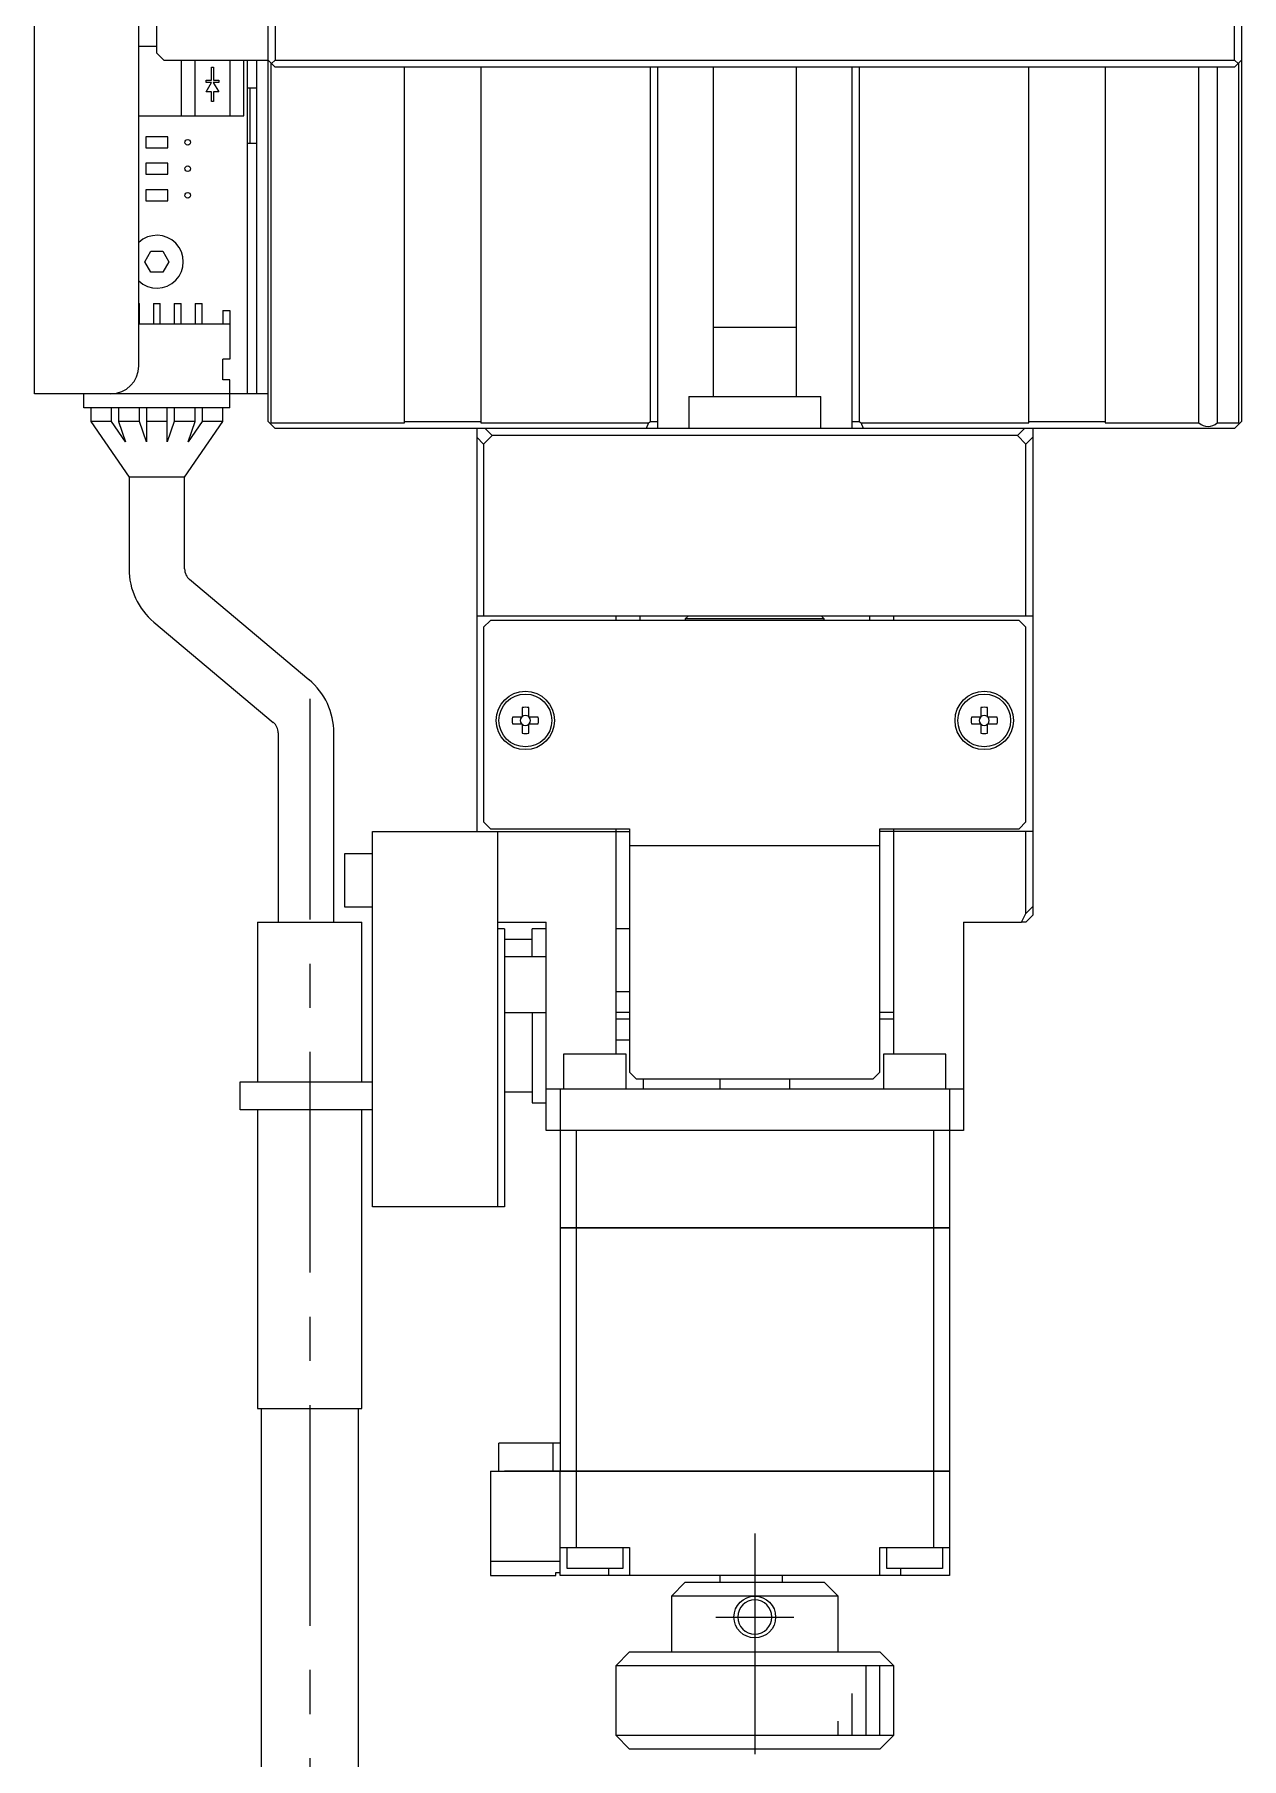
# Model space of a CAD drawing. Extents: x 0 to 893, y -8 to 500.
# Drawn here: x 288.2 to 375, y 162 to 286 of the extents above; entities that cross this region are included whole.
import ezdxf

# ---------------------------------------------------------------- set-up
doc = ezdxf.new("R2010")
doc.units = 0
doc.header["$LTSCALE"] = 0.5
doc.linetypes.add('CENTER', pattern=[50.8, 31.75, -6.35, 6.35, -6.35])
for name, color, linetype in [('MSM_CENTER', 1, 'CENTER'), ('MSM_CONTINUOUS', 7, 'CONTINUOUS'), ('MSM_NARROW', 5, 'CONTINUOUS')]:
    doc.layers.add(name, color=color, linetype=linetype)

msp = doc.modelspace()

# ---------------------------------------------------------------- linework, layer by layer
at = {"layer": 'MSM_CENTER'}
for p, q in [((307.97, 238.25), (307.97, 92.65)), ((339.97, 178.2), (339.97, 160.2)), ((337.17, 172.2), (342.77, 172.2))]:
    msp.add_line(p, q, dxfattribs=at)
at = {"layer": 'MSM_CONTINUOUS'}
for p, q in [((288.17, 260.2), (288.17, 393.2)), ((304.97, 258.2), (304.97, 393.2)), ((305.47, 393.2), (305.47, 284.2)), ((374.47, 284.2), (374.47, 393.2)), ((374.97, 393.2), (374.97, 258.2)), ((296.97, 284.7), (296.97, 392.7)), ((295.67, 262.2), (295.67, 297.3)), ((295.67, 285.2), (296.97, 285.2)), ((296.97, 284.7), (297.47, 284.2)), ((297.47, 284.2), (304.97, 284.2)), ((298.72, 284.2), (298.72, 280.2)), ((299.72, 280.2), (299.72, 284.2)), ((302.22, 284.2), (302.22, 280.2)), ((303.22, 280.2), (303.22, 284.2)), ((303.47, 284.2), (303.47, 260.2)), ((304.17, 260.2), (304.17, 284.2)), ((305.47, 283.7), (304.97, 284.2)), ((305.22, 283.95), (305.47, 284.2)), ((305.47, 284.2), (374.47, 284.2)), ((374.47, 284.2), (374.72, 283.95)), ((374.97, 284.2), (374.47, 283.7)), ((300.9, 283.7), (301.05, 283.7)), ((300.9, 282.75), (300.9, 283.7)), ((301.05, 283.7), (301.05, 282.75)), ((305.17, 284), (305.17, 258.1)), ((374.47, 283.7), (305.47, 283.7)), ((314.77, 258.1), (314.77, 283.7)), ((320.27, 283.7), (320.27, 258.1)), ((332.47, 258.2), (332.47, 283.7)), ((332.97, 283.7), (332.97, 257.7)), ((336.97, 283.7), (336.97, 260)), ((342.97, 260), (342.97, 283.7)), ((346.97, 257.7), (346.97, 283.7)), ((347.47, 283.7), (347.47, 258.2)), ((359.67, 258.1), (359.67, 283.7)), ((365.17, 283.7), (365.17, 258.1)), ((371.91, 258.1), (371.91, 283.7)), ((373.23, 283.7), (373.23, 258.1)), ((374.77, 258.1), (374.77, 284)), ((300.52, 282.75), (300.9, 282.75)), ((300.52, 282.6), (300.52, 282.75)), ((300.52, 281.92), (300.91, 282.6)), ((300.91, 282.6), (300.52, 282.6)), ((300.9, 281.92), (300.52, 281.92)), ((300.9, 281.22), (300.9, 281.92)), ((301.42, 282.6), (301.03, 282.6)), ((301.03, 282.6), (301.42, 281.92)), ((301.05, 282.75), (301.42, 282.75)), ((301.42, 281.92), (301.05, 281.92)), ((301.05, 281.92), (301.05, 281.22)), ((301.42, 282.75), (301.42, 282.6)), ((303.47, 282.2), (304.17, 282.2)), ((303.67, 278.2), (303.67, 282.2)), ((301.05, 281.22), (300.9, 281.22)), ((295.67, 280.2), (303.22, 280.2)), ((297.77, 278.69), (296.17, 278.69)), ((296.17, 278.69), (296.17, 277.89)), ((296.17, 277.89), (297.77, 277.89)), ((297.77, 277.89), (297.77, 278.69)), ((304.17, 278.2), (303.47, 278.2)), ((297.77, 276.79), (296.17, 276.79)), ((296.17, 276.79), (296.17, 275.99)), ((297.77, 275.99), (297.77, 276.79)), ((296.17, 275.99), (297.77, 275.99)), ((297.77, 274.88), (296.17, 274.88)), ((296.17, 274.88), (296.17, 274.08)), ((297.77, 274.08), (297.77, 274.88)), ((296.17, 274.08), (297.77, 274.08)), ((296.11, 269.7), (296.54, 270.45)), ((296.54, 270.45), (297.4, 270.45)), ((297.4, 270.45), (297.84, 269.7)), ((296.54, 268.95), (296.11, 269.7)), ((297.84, 269.7), (297.4, 268.95)), ((297.4, 268.95), (296.54, 268.95)), ((295.67, 266.7), (295.72, 266.7)), ((295.72, 265.2), (295.72, 266.7)), ((296.72, 266.7), (297.22, 266.7)), ((296.72, 266.7), (296.72, 265.2)), ((297.22, 265.2), (297.22, 266.7)), ((298.22, 266.7), (298.72, 266.7)), ((298.22, 266.7), (298.22, 265.2)), ((298.72, 265.2), (298.72, 266.7)), ((299.72, 266.7), (300.22, 266.7)), ((299.72, 266.7), (299.72, 265.2)), ((300.22, 265.2), (300.22, 266.7)), ((301.72, 266.2), (302.22, 266.2)), ((301.72, 266.2), (301.72, 265.2)), ((302.22, 266.2), (302.22, 262.7)), ((302.22, 265.2), (295.67, 265.2)), ((336.97, 265), (342.97, 265)), ((302.22, 262.7), (301.72, 262.7)), ((301.72, 261.2), (301.72, 262.7)), ((302.22, 261.2), (301.72, 261.2)), ((302.22, 259.2), (302.22, 261.2)), ((304.97, 260.2), (288.17, 260.2)), ((291.72, 259.2), (291.72, 260.2)), ((335.22, 260), (344.72, 260)), ((335.22, 260), (335.22, 257.7)), ((344.72, 257.7), (344.72, 260)), ((302.22, 259.2), (291.72, 259.2)), ((292.22, 259.2), (292.22, 258.2)), ((293.72, 258.2), (292.22, 258.2)), ((292.22, 258.2), (294.97, 254.2)), ((293.72, 258.2), (293.72, 259.2)), ((294.72, 256.74), (293.72, 258.2)), ((294.22, 259.2), (294.22, 258.2)), ((295.72, 258.2), (294.22, 258.2)), ((294.22, 258.2), (294.72, 256.74)), ((295.72, 258.2), (295.72, 259.2)), ((296.22, 256.74), (295.72, 258.2)), ((296.22, 259.2), (296.22, 256.74)), ((297.72, 258.2), (296.22, 258.2)), ((297.72, 256.74), (297.72, 259.2)), ((298.22, 258.2), (297.72, 256.74)), ((298.22, 259.2), (298.22, 258.2)), ((299.72, 258.2), (298.22, 258.2)), ((298.97, 254.2), (301.72, 258.2)), ((300.22, 258.2), (299.22, 256.74)), ((299.22, 256.74), (299.72, 258.2)), ((299.72, 258.2), (299.72, 259.2)), ((300.22, 259.2), (300.22, 258.2)), ((301.72, 258.2), (300.22, 258.2)), ((301.72, 258.2), (301.72, 259.2)), ((304.97, 258.2), (305.12, 258.05)), ((305.12, 258.05), (305.17, 258.1)), ((305.47, 257.7), (305.12, 258.05)), ((305.17, 258.1), (314.77, 258.1)), ((314.77, 258.2), (320.27, 258.2)), ((320.27, 258.1), (332.33, 258.1)), ((332.33, 258.1), (332.16, 257.7)), ((332.33, 258.1), (332.47, 258.2)), ((332.47, 258.2), (332.97, 258.2)), ((346.97, 258.2), (347.47, 258.2)), ((347.47, 258.2), (347.61, 258.1)), ((347.78, 257.7), (347.61, 258.1)), ((347.61, 258.1), (359.67, 258.1)), ((359.67, 258.2), (365.17, 258.2)), ((365.17, 258.1), (371.91, 258.1)), ((373.23, 258.1), (374.77, 258.1)), ((374.82, 258.05), (374.47, 257.7)), ((374.77, 258.1), (374.82, 258.05)), ((374.82, 258.05), (374.97, 258.2)), ((374.47, 257.7), (305.47, 257.7)), ((319.97, 257.7), (319.97, 228.7)), ((320.47, 256.58), (319.97, 257.08)), ((321.08, 257.2), (320.47, 256.58)), ((320.58, 257.7), (321.08, 257.2)), ((358.86, 257.2), (321.08, 257.2)), ((358.86, 257.2), (359.36, 257.7)), ((359.47, 256.58), (358.86, 257.2)), ((359.97, 257.08), (359.47, 256.58)), ((359.97, 257.7), (359.97, 222.7)), ((320.47, 256.58), (320.47, 244.2)), ((359.47, 244.2), (359.47, 256.58)), ((298.97, 254.2), (294.97, 254.2)), ((294.97, 254.2), (294.97, 247.6)), ((298.97, 247.6), (298.97, 254.2)), ((307.91, 239.63), (299.33, 246.83)), ((296.76, 243.76), (305.34, 236.56)), ((359.97, 244.2), (319.97, 244.2)), ((320.97, 243.9), (320.47, 243.4)), ((320.47, 243.4), (320.47, 229.4)), ((358.97, 243.9), (320.97, 243.9)), ((329.97, 244.2), (329.97, 243.9)), ((331.72, 243.9), (331.72, 244.2)), ((335.17, 244.2), (334.97, 244)), ((344.97, 244), (334.97, 244)), ((334.97, 244), (334.97, 243.9)), ((344.97, 244), (344.77, 244.2)), ((344.97, 243.9), (344.97, 244)), ((348.22, 244.2), (348.22, 243.9)), ((349.97, 243.9), (349.97, 244.2)), ((359.47, 243.4), (358.97, 243.9)), ((359.47, 229.4), (359.47, 243.4)), ((323.23, 236.94), (322.55, 236.94)), ((323.23, 237.62), (323.23, 236.94)), ((323.71, 236.94), (323.71, 237.62)), ((324.39, 236.94), (323.71, 236.94)), ((356.23, 236.94), (355.55, 236.94)), ((356.23, 237.62), (356.23, 236.94)), ((356.71, 236.94), (356.71, 237.62)), ((357.39, 236.94), (356.71, 236.94)), ((305.7, 235.8), (305.7, 222.2)), ((309.7, 222.2), (309.7, 235.8)), ((322.55, 236.46), (323.23, 236.46)), ((323.23, 236.46), (323.23, 235.78)), ((323.71, 236.46), (324.39, 236.46)), ((323.71, 235.78), (323.71, 236.46)), ((355.55, 236.46), (356.23, 236.46)), ((356.23, 236.46), (356.23, 235.78)), ((356.71, 236.46), (357.39, 236.46)), ((356.71, 235.78), (356.71, 236.46)), ((312.47, 201.7), (312.47, 228.7)), ((312.47, 228.7), (330.97, 228.7)), ((320.47, 229.4), (320.97, 228.9)), ((320.97, 228.9), (330.97, 228.9)), ((321.47, 228.7), (321.47, 201.7)), ((329.97, 228.9), (329.97, 212.7)), ((330.97, 228.9), (330.97, 211.4)), ((348.97, 211.4), (348.97, 228.9)), ((348.97, 228.9), (358.97, 228.9)), ((359.97, 228.7), (348.97, 228.7)), ((349.97, 212.7), (349.97, 228.9)), ((358.97, 228.9), (359.47, 229.4)), ((359.47, 222.81), (359.47, 228.7)), ((310.47, 227.1), (310.47, 223.3)), ((312.47, 227.1), (310.47, 227.1)), ((330.97, 227.7), (348.97, 227.7)), ((310.47, 223.3), (312.47, 223.3)), ((359.47, 222.81), (359.97, 223.31)), ((304.22, 222.2), (311.72, 222.2)), ((304.22, 222.2), (304.22, 210.7)), ((311.72, 210.7), (311.72, 222.2)), ((321.47, 222.2), (324.97, 222.2)), ((324.97, 207.2), (324.97, 222.2)), ((354.97, 222.2), (354.97, 207.2)), ((354.97, 222.2), (359.16, 222.2)), ((359.16, 222.2), (359.47, 222.81)), ((359.47, 222.2), (359.16, 222.2)), ((359.97, 222.7), (359.47, 222.2)), ((321.97, 221.7), (321.47, 221.7)), ((321.97, 221.7), (321.97, 201.7)), ((323.97, 220.95), (321.97, 220.95)), ((323.97, 219.7), (323.97, 221.7)), ((324.97, 221.7), (323.97, 221.7)), ((330.97, 221.7), (329.97, 221.7)), ((324.97, 219.7), (321.97, 219.7)), ((329.97, 217.2), (330.97, 217.2)), ((321.97, 215.7), (324.97, 215.7)), ((323.97, 215.7), (323.97, 209.2)), ((330.97, 215.7), (329.97, 215.7)), ((330.97, 215.2), (329.97, 215.2)), ((349.97, 215.7), (348.97, 215.7)), ((349.97, 215.2), (348.97, 215.2)), ((330.97, 213.7), (329.97, 213.7)), ((330.72, 212.7), (326.22, 212.7)), ((326.22, 212.7), (326.22, 210.2)), ((330.72, 210.2), (330.72, 212.7)), ((353.72, 212.7), (349.22, 212.7)), ((349.22, 212.7), (349.22, 210.2)), ((353.72, 210.2), (353.72, 212.7)), ((330.97, 211.4), (331.47, 210.9)), ((348.47, 210.9), (331.47, 210.9)), ((331.97, 210.2), (331.97, 210.9)), ((337.47, 210.2), (337.47, 210.9)), ((342.47, 210.9), (342.47, 210.2)), ((348.47, 210.9), (348.97, 211.4)), ((302.97, 208.7), (302.97, 210.7)), ((302.97, 210.7), (312.47, 210.7)), ((323.97, 209.95), (321.97, 209.95)), ((324.97, 210.2), (354.97, 210.2)), ((325.97, 210.2), (325.97, 200.21)), ((353.97, 210.2), (353.97, 200.21)), ((312.47, 208.7), (302.97, 208.7)), ((304.22, 208.7), (304.22, 187.2)), ((311.72, 187.2), (311.72, 208.7)), ((323.97, 209.2), (324.97, 209.2)), ((354.97, 207.2), (324.97, 207.2)), ((327.13, 207.2), (327.13, 200.21)), ((352.82, 207.2), (352.82, 200.21)), ((321.97, 201.7), (312.47, 201.7)), ((325.97, 200.21), (353.97, 200.21)), ((325.97, 200.2), (325.97, 182.71)), ((353.97, 200.2), (325.97, 200.2)), ((325.98, 200.2), (325.98, 200.21)), ((327.13, 200.2), (327.13, 200.21)), ((327.13, 200.2), (327.13, 182.71)), ((352.81, 200.2), (352.81, 200.21)), ((352.82, 200.2), (352.82, 182.71)), ((353.96, 200.2), (353.96, 200.21)), ((353.97, 200.2), (353.97, 182.71)), ((304.22, 187.2), (311.72, 187.2)), ((304.47, 187.2), (304.47, 139.2)), ((311.47, 139.2), (311.47, 187.2)), ((321.57, 182.7), (321.57, 184.7)), ((325.97, 184.7), (321.57, 184.7)), ((325.47, 182.71), (325.47, 184.7)), ((320.97, 182.7), (320.97, 176.21)), ((320.97, 182.7), (353.97, 182.7)), ((321.97, 182.7), (321.97, 182.71)), ((321.97, 182.71), (353.97, 182.71)), ((325.97, 175.2), (325.97, 182.7)), ((325.98, 182.7), (325.98, 182.71)), ((327.13, 182.7), (327.13, 182.71)), ((327.13, 182.7), (327.13, 177.2)), ((352.81, 182.7), (352.81, 182.71)), ((352.82, 182.7), (352.82, 177.2)), ((353.96, 182.7), (353.96, 182.71)), ((353.97, 182.7), (353.97, 175.2)), ((320.97, 176.21), (325.97, 176.21)), ((320.97, 176.2), (320.97, 175.2)), ((325.97, 176.2), (320.97, 176.2)), ((320.98, 176.2), (320.98, 176.21)), ((325.97, 177.2), (330.97, 177.2)), ((326.47, 175.7), (326.47, 177.2)), ((330.47, 177.2), (330.47, 175.7)), ((330.97, 177.2), (330.97, 175.2)), ((348.97, 177.2), (353.97, 177.2)), ((348.97, 175.2), (348.97, 177.2)), ((349.47, 175.7), (349.47, 177.2)), ((353.47, 177.2), (353.47, 175.7)), ((320.97, 175.2), (325.67, 175.2)), ((325.67, 175.4), (325.97, 175.4)), ((325.67, 175.2), (325.67, 175.4)), ((353.97, 175.2), (325.97, 175.2)), ((330.47, 175.7), (326.47, 175.7)), ((329.47, 175.2), (329.47, 175.7)), ((337.47, 174.7), (337.47, 175.2)), ((341.97, 174.7), (341.97, 175.2)), ((353.47, 175.7), (349.47, 175.7)), ((350.47, 175.2), (350.47, 175.7)), ((333.97, 173.7), (334.97, 174.7)), ((333.97, 173.7), (333.97, 169.7)), ((345.97, 173.7), (333.97, 173.7)), ((334.97, 174.7), (344.97, 174.7)), ((344.97, 174.7), (345.97, 173.7)), ((345.97, 169.7), (345.97, 173.7)), ((330.97, 169.7), (329.97, 168.7)), ((349.97, 168.7), (329.97, 168.7)), ((329.97, 168.7), (329.97, 163.7)), ((330.97, 169.7), (348.97, 169.7)), ((349.97, 168.7), (348.97, 169.7)), ((349.97, 163.7), (349.97, 168.7)), ((329.97, 163.7), (349.97, 163.7)), ((329.97, 163.7), (330.97, 162.7)), ((348.97, 162.7), (330.97, 162.7)), ((348.97, 162.7), (349.97, 163.7))]:
    msp.add_line(p, q, dxfattribs=at)
for centre, radius in [((299.19, 278.29), 0.2), ((299.19, 276.39), 0.2), ((299.19, 274.48), 0.2), ((323.47, 236.7), 2.1), ((323.47, 236.7), 1.9), ((356.47, 236.7), 2.1), ((356.47, 236.7), 1.9)]:
    msp.add_circle(centre, radius, dxfattribs=at)
at = {"layer": 'MSM_CONTINUOUS', "extrusion": (0, 0, -1)}
msp.add_circle((-339.97, 172.2), 1.23, dxfattribs=at)
at = {"layer": 'MSM_CONTINUOUS'}
for centre, radius, start, end in [((296.97, 269.7), 1.9, 226.8264, 133.1735), ((293.67, 262.2), 2, 270, 0), ((372.57, 258.85), 1, 228.5904, 311.4096), ((299.97, 247.6), 5, 180, 230), ((299.97, 247.6), 1, 180, 230), ((304.7, 235.8), 5, 0, 50), ((323.47, 236.7), 0.95, 165.3667, 194.6333), ((323.47, 236.7), 0.365, 138.8496, 221.1504), ((323.47, 236.7), 0.95, 75.3667, 104.6333), ((323.47, 236.7), 0.365, 48.8496, 131.1504), ((323.47, 236.7), 0.365, 318.8496, 41.1504), ((323.47, 236.7), 0.95, 345.3667, 14.6333), ((356.47, 236.7), 0.95, 165.3667, 194.6333), ((356.47, 236.7), 0.365, 138.8496, 221.1504), ((356.47, 236.7), 0.95, 75.3667, 104.6333), ((356.47, 236.7), 0.365, 48.8496, 131.1504), ((356.47, 236.7), 0.365, 318.8496, 41.1504), ((356.47, 236.7), 0.95, 345.3667, 14.6333), ((304.7, 235.8), 1, 0, 50), ((323.47, 236.7), 0.365, 228.8496, 311.1504), ((323.47, 236.7), 0.95, 255.3667, 284.6333), ((356.47, 236.7), 0.365, 228.8496, 311.1504), ((356.47, 236.7), 0.95, 255.3667, 284.6333)]:
    msp.add_arc(centre, radius, start, end, dxfattribs=at)
at = {"layer": 'MSM_NARROW'}
for p, q in [((347.97, 163.7), (347.97, 168.7)), ((348.97, 163.7), (348.97, 168.7)), ((346.97, 163.7), (346.97, 166.7)), ((345.97, 163.7), (345.97, 164.7))]:
    msp.add_line(p, q, dxfattribs=at)
msp.add_circle((339.97, 172.2), 1.5, dxfattribs=at)

doc.saveas('drawing.dxf')
